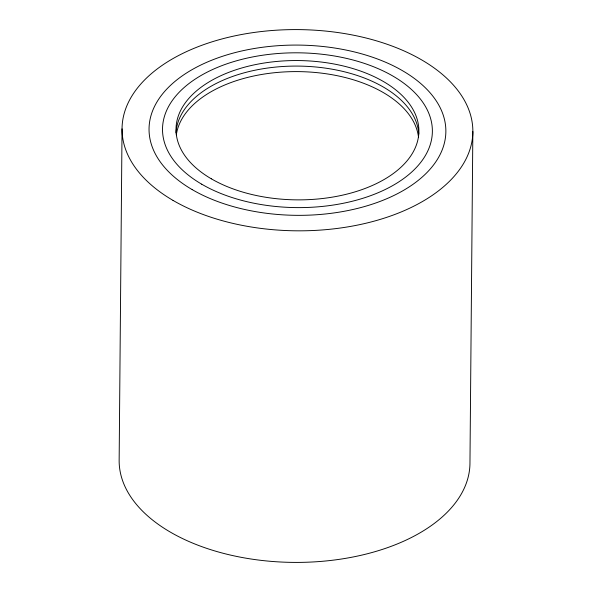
<?xml version="1.0" encoding="UTF-8"?>
<svg xmlns="http://www.w3.org/2000/svg" width="592" height="592" viewBox="0 0 592 592"><rect width="100%" height="100%" fill="white"/><g stroke="black" fill="none" stroke-linecap="round" stroke-linejoin="round"><path stroke-width="0.89" d="M122.041 128.856L119.147 460.435A175.41 100.61 0.5 0 0 293.98 562.4A175.41 100.61 0.5 0 0 469.959 463.144L472.853 131.565M176.32 134.88A121.441 69.656 0.5 0 1 297.976 71.61A121.441 69.656 0.5 0 1 418.477 137.011M176.016 132.993A121.441 69.656 0.5 0 1 297.117 66.082A121.441 69.656 0.5 0 1 418.766 134.088M173.012 200.392A175.41 100.61 0.5 0 0 466.725 157.561A175.41 100.61 0.5 0 0 252.599 32.678A175.41 100.61 0.5 0 0 173.012 200.392M211.3 178.799A121.441 69.656 0.5 0 0 414.644 149.147A121.441 69.656 0.5 0 0 266.4 62.685A121.441 69.656 0.5 0 0 211.3 178.799M192.156 189.595A148.429 85.137 0.5 0 0 440.685 153.35A148.429 85.137 0.5 0 0 259.503 47.686A148.429 85.137 0.5 0 0 192.156 189.595M201.724 184.201A134.932 77.397 0.5 0 0 427.661 151.249A134.932 77.397 0.5 0 0 262.952 55.182A134.932 77.397 0.5 0 0 201.724 184.201"/></g></svg>
